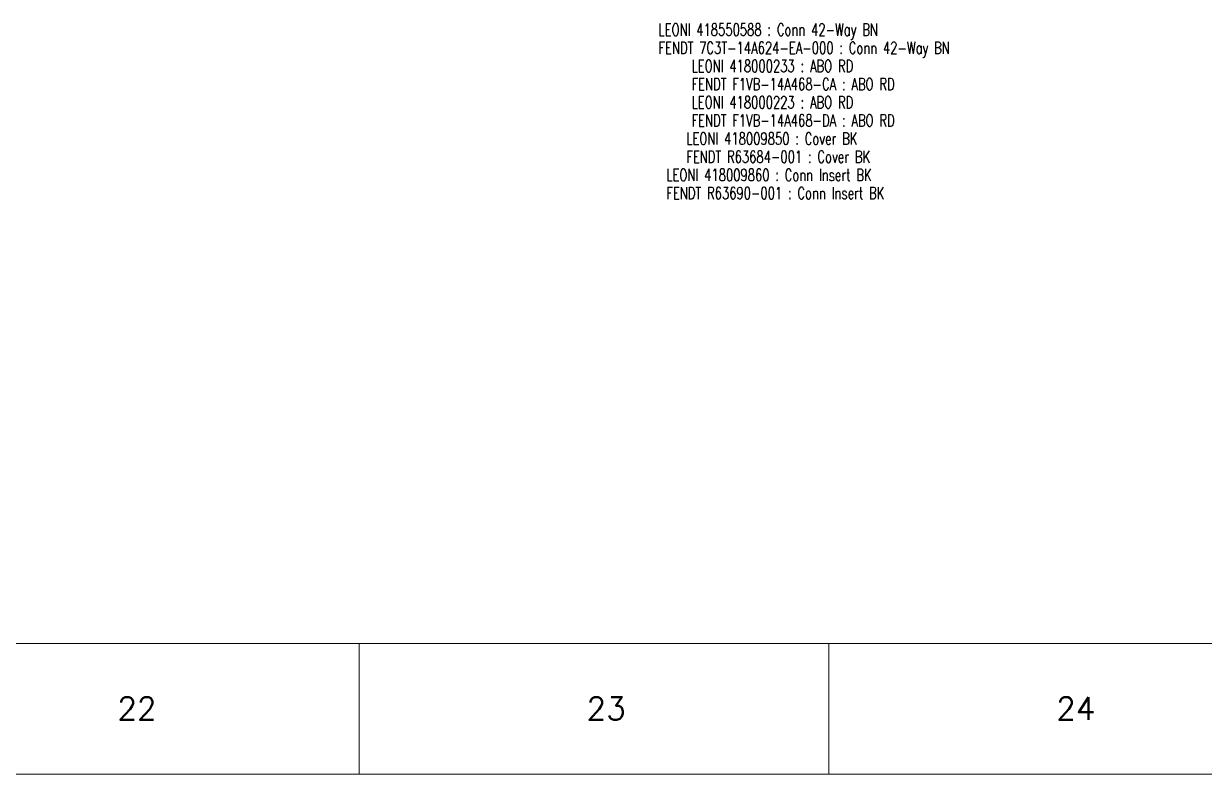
# Model space of a CAD drawing. Header units: millimetres. Extents: x -1 to 4489, y 0 to 1364.
# Drawn here: x 2510.4 to 2803, y -0.1 to 186 of the extents above; entities that cross this region are included whole.
import ezdxf

# ---------------------------------------------------------------- set-up
doc = ezdxf.new("R2010")
doc.units = ezdxf.units.MM
doc.layers.add('Drawingheader + Standards', color=7, linetype='Continuous')
doc.styles.add('DEFAULT', font='simplex.shx', dxfattribs={"bigfont": 'bigfont'})
doc.styles.add('HS-PART-NO', font='ROMANS.SHX', dxfattribs={"width": 0.7, "height": 3})

# ---------------------------------------------------------------- blocks, each defined once
blk = doc.blocks.new('Rahmen')
at = {"layer": 'Drawingheader + Standards', "color": 0, "linetype": 'Continuous', "lineweight": 0}
for p, q in [((-7353.97, -586.95), (-2930.18, -586.95)), ((-4792.83, -619.37), (-4792.83, -586.95)), ((-4676.42, -586.95), (-4676.42, -619.37)), ((-7386.39, -619.37), (-2897.74, -619.43))]:
    blk.add_line(p, q, dxfattribs=at)
at = {"layer": 'Drawingheader + Standards', "color": 0, "linetype": 'Continuous', "lineweight": 0, "style": 'DEFAULT'}
for s, p in [('22', (-4852.79, -605.93)), ('23', (-4736.51, -605.93)), ('24', (-4620.1, -605.93))]:
    blk.add_text(s, height=5.674, dxfattribs=at).set_placement(p)

msp = doc.modelspace()

# ---------------------------------------------------------------- block references
msp.add_blockref('Rahmen', (7386.39, 619.37))

# ---------------------------------------------------------------- texts
at = {"color": 200, "linetype": 'Continuous', "style": 'HS-PART-NO', "width": 0.7}
for s, p in [('LEONI 418550588 : Conn 42-Way BN', (2667.72, 183.01)), ('FENDT 7C3T-14A624-EA-000 : Conn 42-Way BN', (2667.72, 178.51)), ('LEONI 418000233 : ABO RD', (2675.92, 174.01)), ('FENDT F1VB-14A468-CA : ABO RD', (2675.92, 169.51)), ('LEONI 418000223 : ABO RD', (2675.92, 165.01)), ('FENDT F1VB-14A468-DA : ABO RD', (2675.92, 160.51)), ('LEONI 418009850 : Cover BK', (2674.62, 156.01)), ('FENDT R63684-001 : Cover BK', (2674.62, 151.51)), ('LEONI 418009860 : Conn Insert BK', (2669.67, 147.01)), ('FENDT R63690-001 : Conn Insert BK', (2669.67, 142.51))]:
    msp.add_text(s, height=3, dxfattribs=at).set_placement(p)

doc.saveas('drawing.dxf')
